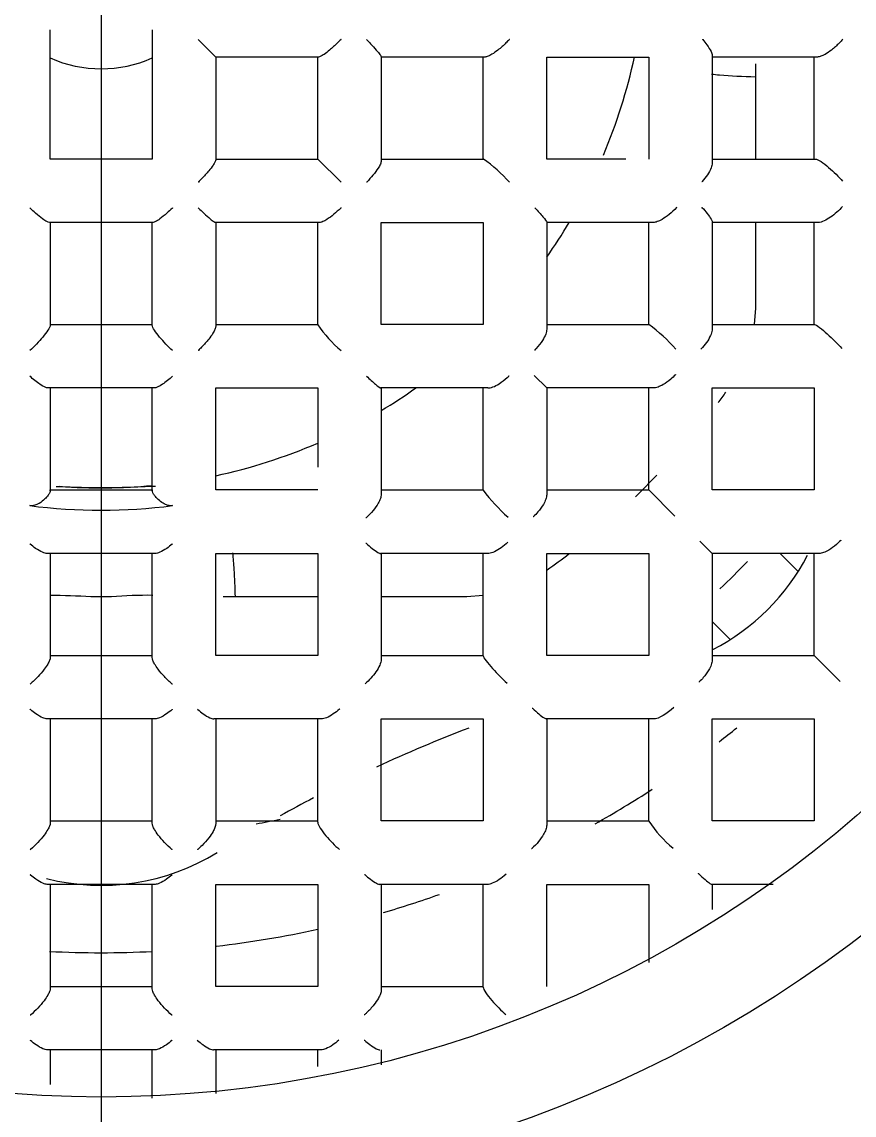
# Model space of a CAD drawing. Header units: millimetres. Extents: x -60 to 7633, y -2614 to 2146.
# Drawn here: x 3554.36 to 3558.68, y -2352.56 to -2346.88 of the extents above; entities that cross this region are included whole.
import ezdxf
from ezdxf.lldxf.tags import DXFTag

# ---------------------------------------------------------------- set-up
doc = ezdxf.new("R2010")
doc.units = ezdxf.units.MM
doc.layers.get('0').update_dxf_attribs({"color": 250})
tags = doc.linetypes.add('CENTER2', pattern=[28.575, 19.05, -3.175, 3.175, -3.175]).pattern_tags.tags
tags[10:11] = [DXFTag(74, 4), DXFTag(75, 0), DXFTag(340, '0'), DXFTag(46, 0.0), DXFTag(50, 0.0), DXFTag(44, 0.0), DXFTag(45, 0.0)]
tags[8:9] = [DXFTag(74, 4), DXFTag(75, 0), DXFTag(340, '0'), DXFTag(46, 0.0), DXFTag(50, 0.0), DXFTag(44, 0.0), DXFTag(45, 0.0)]
tags[6:7] = [DXFTag(74, 4), DXFTag(75, 0), DXFTag(340, '0'), DXFTag(46, 0.0), DXFTag(50, 0.0), DXFTag(44, 0.0), DXFTag(45, 0.0)]
tags[4:5] = [DXFTag(74, 4), DXFTag(75, 0), DXFTag(340, '0'), DXFTag(46, 0.0), DXFTag(50, 0.0), DXFTag(44, 0.0), DXFTag(45, 0.0)]

msp = doc.modelspace()

# ---------------------------------------------------------------- linework, layer by layer
at = {"linetype": 'CENTER2'}
msp.add_line((3554.7708, -2326.4654), (3554.7708, -2366.4654), dxfattribs=at)
at = {"linetype": 'Continuous'}
for p, q in [((3554.5058, -2347.5904), (3554.5058, -2346.9186)), ((3555.0358, -2346.9186), (3555.0358, -2347.5904)), ((3555.2743, -2346.969), (3555.3658, -2347.0604)), ((3557.9458, -2347.0514), (3557.9458, -2347.6118)), ((3555.9002, -2347.0604), (3555.3658, -2347.0604)), ((3555.3658, -2347.0604), (3555.3658, -2347.5948)), ((3555.8958, -2347.5904), (3555.8958, -2347.0604)), ((3556.2258, -2347.0593), (3556.2258, -2347.6003)), ((3556.7659, -2347.0604), (3556.2258, -2347.0604)), ((3556.7558, -2347.5904), (3556.7558, -2347.0604)), ((3557.0858, -2347.5904), (3557.0858, -2347.0604)), ((3557.0858, -2347.0604), (3557.6158, -2347.0604)), ((3557.6158, -2347.0604), (3557.6158, -2347.2455)), ((3558.4926, -2347.0604), (3557.9458, -2347.0604)), ((3558.1708, -2347.0949), (3558.1708, -2347.1627)), ((3558.4758, -2347.5904), (3558.4758, -2347.0604)), ((3558.1708, -2347.1627), (3558.1708, -2347.5904)), ((3557.6158, -2347.2455), (3557.6158, -2347.5904)), ((3555.0358, -2347.5904), (3554.5058, -2347.5904)), ((3555.3658, -2347.5904), (3555.8958, -2347.5904)), ((3555.8958, -2347.5904), (3556.0169, -2347.7116)), ((3556.2258, -2347.5904), (3556.757, -2347.5904)), ((3557.4978, -2347.5904), (3557.0858, -2347.5904)), ((3557.9458, -2347.5904), (3558.4818, -2347.5904)), ((3555.0402, -2347.9204), (3554.5014, -2347.9204)), ((3554.5058, -2347.9204), (3554.5058, -2348.455)), ((3555.0358, -2348.455), (3555.0358, -2347.9204)), ((3555.9057, -2347.9204), (3555.3647, -2347.9204)), ((3555.3658, -2347.9204), (3555.3658, -2348.4605)), ((3555.8958, -2348.4516), (3555.8958, -2347.9204)), ((3556.2258, -2347.9204), (3556.7558, -2347.9204)), ((3556.2258, -2348.4504), (3556.2258, -2347.9204)), ((3556.7558, -2347.9204), (3556.7558, -2348.4504)), ((3557.0858, -2347.9192), (3557.0858, -2348.3373)), ((3557.3348, -2347.9204), (3557.0858, -2347.9204)), ((3557.6384, -2347.9204), (3557.3348, -2347.9204)), ((3557.6158, -2348.4504), (3557.6158, -2347.9204)), ((3557.9458, -2347.9169), (3557.9458, -2348.4746)), ((3558.497, -2347.9204), (3557.9458, -2347.9204)), ((3558.1708, -2347.9204), (3558.1708, -2348.3654)), ((3558.4758, -2348.4504), (3558.4758, -2347.9204)), ((3557.0858, -2348.3373), (3557.0858, -2348.4754)), ((3558.1708, -2348.3654), (3558.164, -2348.4504)), ((3554.5058, -2348.4504), (3555.0358, -2348.4504)), ((3555.3658, -2348.4504), (3555.8958, -2348.4504)), ((3556.7558, -2348.4504), (3556.2258, -2348.4504)), ((3557.0858, -2348.4504), (3557.6166, -2348.4504)), ((3557.9458, -2348.4504), (3558.4781, -2348.4504)), ((3557.0211, -2348.7158), (3557.0858, -2348.7804)), ((3555.046, -2348.7804), (3554.4956, -2348.7804)), ((3554.5058, -2348.7804), (3554.5058, -2349.3147)), ((3555.0358, -2349.3147), (3555.0358, -2348.7804)), ((3555.3658, -2348.7804), (3555.8958, -2348.7804)), ((3555.3658, -2349.3104), (3555.3658, -2348.7804)), ((3555.8958, -2348.7804), (3555.8958, -2349.1925)), ((3556.6426, -2348.7804), (3556.2246, -2348.7804)), ((3556.2258, -2348.7804), (3556.2258, -2349.0294)), ((3556.7807, -2348.7804), (3556.6426, -2348.7804)), ((3556.7558, -2349.3113), (3556.7558, -2348.7804)), ((3557.6404, -2348.7804), (3557.0858, -2348.7804)), ((3557.0858, -2348.7804), (3557.0858, -2349.3351)), ((3557.6158, -2349.3104), (3557.6158, -2348.7804)), ((3557.9458, -2349.3104), (3557.9458, -2348.7804)), ((3557.9458, -2348.7804), (3558.4758, -2348.7804)), ((3558.4758, -2348.7804), (3558.4758, -2349.3104)), ((3556.2258, -2349.0294), (3556.2258, -2349.333)), ((3554.5058, -2349.3104), (3555.0358, -2349.3104)), ((3554.5058, -2349.3147), (3554.5058, -2349.3104)), ((3555.0358, -2349.3104), (3555.0358, -2349.3147)), ((3555.5508, -2349.3104), (3555.3658, -2349.3104)), ((3555.8958, -2349.3104), (3555.5508, -2349.3104)), ((3556.2258, -2349.3104), (3556.7558, -2349.3104)), ((3557.0858, -2349.3104), (3557.6158, -2349.3104)), ((3557.6158, -2349.3104), (3557.7511, -2349.4458)), ((3558.4758, -2349.3104), (3557.9458, -2349.3104)), ((3557.8811, -2349.5758), (3557.9458, -2349.6404)), ((3555.0517, -2349.6404), (3554.4899, -2349.6404)), ((3554.5058, -2349.6404), (3554.5058, -2350.1817)), ((3555.0358, -2350.1817), (3555.0358, -2349.6404)), ((3555.3658, -2350.1704), (3555.3658, -2349.6404)), ((3555.3658, -2349.6404), (3555.8958, -2349.6404)), ((3555.8958, -2349.6404), (3555.8958, -2350.1704)), ((3556.7799, -2349.6404), (3556.2222, -2349.6404)), ((3556.2258, -2349.6404), (3556.2258, -2350.1916)), ((3556.7558, -2350.1727), (3556.7558, -2349.6404)), ((3557.0858, -2350.1704), (3557.0858, -2349.6404)), ((3557.0858, -2349.6404), (3557.6158, -2349.6404)), ((3557.6158, -2349.6404), (3557.6158, -2350.1704)), ((3558.5006, -2349.6404), (3557.9458, -2349.6404)), ((3557.9458, -2349.6404), (3557.9458, -2350.1952)), ((3558.2993, -2349.6404), (3558.3929, -2349.734)), ((3558.4758, -2350.1704), (3558.4758, -2349.6404)), ((3554.8244, -2349.8654), (3554.7171, -2349.8654)), ((3555.468, -2349.8654), (3555.4038, -2349.8654)), ((3555.8953, -2349.8654), (3555.468, -2349.8654)), ((3556.6708, -2349.8654), (3556.2254, -2349.8654)), ((3556.7558, -2349.8587), (3556.6708, -2349.8654)), ((3558.0394, -2350.0876), (3557.9458, -2349.994)), ((3554.5058, -2350.1704), (3555.0358, -2350.1704)), ((3555.8958, -2350.1704), (3555.3658, -2350.1704)), ((3556.2258, -2350.1704), (3556.7558, -2350.1704)), ((3557.6158, -2350.1704), (3557.0858, -2350.1704)), ((3557.9458, -2350.1704), (3558.4758, -2350.1704)), ((3558.4758, -2350.1704), (3558.6111, -2350.3058)), ((3555.0512, -2350.5004), (3554.4904, -2350.5004)), ((3554.5058, -2350.5004), (3554.5058, -2351.0421)), ((3555.0358, -2351.0421), (3555.0358, -2350.5004)), ((3555.9158, -2350.5004), (3555.3558, -2350.5004)), ((3555.3658, -2350.5004), (3555.3658, -2351.0467)), ((3555.8958, -2351.0377), (3555.8958, -2350.5004)), ((3556.2258, -2351.0304), (3556.2258, -2350.5004)), ((3556.2258, -2350.5004), (3556.7558, -2350.5004)), ((3556.7558, -2350.5004), (3556.7558, -2351.0304)), ((3557.6403, -2350.5004), (3557.0838, -2350.5004)), ((3557.0858, -2350.5004), (3557.0858, -2351.0531)), ((3557.6158, -2351.0319), (3557.6158, -2350.5004)), ((3557.9458, -2351.0304), (3557.9458, -2350.5004)), ((3557.9458, -2350.5004), (3558.4758, -2350.5004)), ((3558.4758, -2350.5004), (3558.4758, -2351.0304)), ((3554.5058, -2351.0304), (3555.0358, -2351.0304)), ((3555.3658, -2351.0304), (3555.8958, -2351.0304)), ((3556.7558, -2351.0304), (3556.2258, -2351.0304)), ((3557.0858, -2351.0304), (3557.6158, -2351.0304)), ((3558.4758, -2351.0304), (3557.9458, -2351.0304)), ((3555.0508, -2351.3604), (3554.4907, -2351.3604)), ((3554.5058, -2351.3604), (3554.5058, -2351.9024)), ((3555.0358, -2351.9024), (3555.0358, -2351.3604)), ((3555.3658, -2351.8904), (3555.3658, -2351.3604)), ((3555.3658, -2351.3604), (3555.8958, -2351.3604)), ((3555.8958, -2351.3604), (3555.8958, -2351.8904)), ((3556.7777, -2351.3604), (3556.2193, -2351.3604)), ((3556.2258, -2351.3604), (3556.2258, -2351.9096)), ((3556.7558, -2351.8953), (3556.7558, -2351.3604)), ((3557.0858, -2351.8904), (3557.0858, -2351.3604)), ((3557.0858, -2351.3604), (3557.6158, -2351.3604)), ((3557.6158, -2351.3604), (3557.6158, -2351.7655)), ((3558.263, -2351.3604), (3557.9445, -2351.3604)), ((3557.9458, -2351.3604), (3557.9458, -2351.491)), ((3554.5058, -2351.8904), (3555.0358, -2351.8904)), ((3555.8958, -2351.8904), (3555.3658, -2351.8904)), ((3556.2258, -2351.8904), (3556.7558, -2351.8904)), ((3555.0506, -2352.2204), (3554.491, -2352.2204)), ((3554.5058, -2352.2204), (3554.5058, -2352.3995)), ((3555.0358, -2352.4709), (3555.0358, -2352.2204)), ((3555.914, -2352.2204), (3555.3548, -2352.2204)), ((3555.3658, -2352.2204), (3555.3658, -2352.4475)), ((3555.8958, -2352.3059), (3555.8958, -2352.2204)), ((3556.2258, -2352.2204), (3556.2258, -2352.2986))]:
    msp.add_line(p, q, dxfattribs=at)
for radius in [32.5, 31.9997, 10.48, 9.28, 6.5, 6]:
    msp.add_circle((3554.7708, -2346.4654), radius, dxfattribs=at)
for centre, radius, start, end in [((3554.7708, -2346.4654), 9.315, 255, 195), ((3554.7708, -2346.4654), 0.6559, 246.1714, 293.8286), ((3554.7708, -2346.4654), 2.8341, 337.0433, 347.8811), ((3556.3035, -2348.2304), 0.7844, 41.4168, 54.6817), ((3554.7708, -2346.4654), 2.8341, 324.7689, 329.1103), ((3556.5358, -2347.9982), 0.7844, 215.3183, 228.5832), ((3557.109, -2349.1421), 0.8579, 40.9912, 53.7249), ((3554.7708, -2346.4654), 2.8341, 300.8897, 305.2311), ((3554.7708, -2346.4654), 4, 323.2874, 324.2468), ((3554.7708, -2346.4654), 2.8341, 282.1189, 293.3876), ((3554.7708, -2346.4654), 4, 313.9416, 316.2197), ((3554.7708, -2346.4654), 2.8341, 265.6554, 275.3652), ((3557.4474, -2348.8037), 0.8579, 216.2751, 229.0088), ((3554.7708, -2346.4654), 2.95, 262.7695, 277.2305), ((3554.7708, -2346.4654), 4, 305.4091, 307.4394), ((3557.4224, -2349.1171), 1.15, 297.2599, 332.4009), ((3554.7708, -2346.4654), 4.65, 313.7393, 316.2323), ((3554.5226, -2353.0859), 3.2264, 86.5428, 90.3071), ((3555.019, -2352.3966), 2.5386, 89.5637, 94.3954), ((3559.5147, -2357.9183), 7.8965, 111.027, 114.81373), ((3554.7708, -2346.4654), 5.25, 307.7125, 308.9739), ((3559.5147, -2357.9183), 7.8965, 117.45302, 118.87958), ((3554.7708, -2346.4654), 5.25, 299.2732, 303.0481), ((3554.7708, -2346.4654), 4.65, 279.9697, 281.5388), ((3558.1837, -2350.6485), 0.6851, 214.0218, 229.9157), ((3554.7708, -2350.2154), 1.15, 255.7141, 301.6275), ((3554.7708, -2346.4654), 5.25, 286.2247, 289.5584), ((3554.7708, -2346.4654), 5.25, 276.5511, 282.3866), ((3554.7708, -2346.4654), 5.25, 267.0633, 272.9177)]:
    msp.add_arc(centre, radius, start, end, dxfattribs=at)
for points, knots in [([(3556.0169, -2346.969), (3556.0164, -2346.9694), (3556.016, -2346.9699), (3556.0155, -2346.9704), (3556.01, -2346.976), (3556.0043, -2346.9816), (3555.9987, -2346.9871), (3555.9851, -2347.0001), (3555.9711, -2347.0129), (3555.9576, -2347.0241), (3555.9475, -2347.0325), (3555.9375, -2347.0403), (3555.9286, -2347.0464), (3555.9225, -2347.0506), (3555.9168, -2347.0541), (3555.912, -2347.0566), (3555.9071, -2347.059), (3555.903, -2347.0604), (3555.9002, -2347.0604)], [0, 0, 0, 0, 0.011148, 0.011148, 0.011148, 0.141137, 0.141137, 0.141137, 0.453835, 0.453835, 0.453835, 0.686417, 0.686417, 0.686417, 0.84237, 0.84237, 0.84237, 1, 1, 1, 1]), ([(3556.1491, -2346.969), (3556.1496, -2346.9694), (3556.1501, -2346.9699), (3556.1505, -2346.9704), (3556.1598, -2346.9799), (3556.1687, -2346.9893), (3556.1771, -2346.9983), (3556.1882, -2347.0102), (3556.1984, -2347.0218), (3556.2068, -2347.0317), (3556.2128, -2347.039), (3556.218, -2347.0455), (3556.2214, -2347.0505), (3556.2241, -2347.0546), (3556.2258, -2347.0578), (3556.2258, -2347.0593)], [0, 0, 0, 0, 0.011984, 0.011984, 0.011984, 0.253742, 0.253742, 0.253742, 0.576155, 0.576155, 0.576155, 0.809668, 0.809668, 0.809668, 1, 1, 1, 1]), ([(3556.8917, -2346.969), (3556.8913, -2346.9694), (3556.8908, -2346.9699), (3556.8904, -2346.9704), (3556.8851, -2346.976), (3556.8797, -2346.9816), (3556.8741, -2346.987), (3556.8609, -2347), (3556.8467, -2347.0127), (3556.8325, -2347.0239), (3556.8219, -2347.0323), (3556.8111, -2347.0401), (3556.801, -2347.0463), (3556.7941, -2347.0505), (3556.7874, -2347.0541), (3556.7815, -2347.0565), (3556.7755, -2347.059), (3556.77, -2347.0604), (3556.7659, -2347.0604)], [0, 0, 0, 0, 0.011206, 0.011206, 0.011206, 0.140384, 0.140384, 0.140384, 0.451114, 0.451114, 0.451114, 0.683805, 0.683805, 0.683805, 0.841079, 0.841079, 0.841079, 1, 1, 1, 1]), ([(3557.8951, -2346.9684), (3557.8956, -2346.9688), (3557.896, -2346.9693), (3557.8964, -2346.9698), (3557.9044, -2346.9792), (3557.9119, -2346.9885), (3557.9185, -2346.9975), (3557.9274, -2347.0096), (3557.9349, -2347.0214), (3557.9398, -2347.0316), (3557.9435, -2347.0392), (3557.9458, -2347.0462), (3557.9458, -2347.0514)], [0, 0, 0, 0, 0.014404, 0.014404, 0.014404, 0.30435, 0.30435, 0.30435, 0.701174, 0.701174, 0.701174, 1, 1, 1, 1]), ([(3558.6254, -2346.9669), (3558.6249, -2346.9674), (3558.6245, -2346.9679), (3558.6241, -2346.9683), (3558.6183, -2346.975), (3558.6121, -2346.9817), (3558.6056, -2346.9882), (3558.593, -2347.001), (3558.579, -2347.0136), (3558.5648, -2347.0246), (3558.5542, -2347.0329), (3558.5431, -2347.0405), (3558.5324, -2347.0465), (3558.525, -2347.0507), (3558.5177, -2347.0542), (3558.511, -2347.0566), (3558.5042, -2347.0591), (3558.4978, -2347.0604), (3558.4926, -2347.0604)], [0, 0, 0, 0, 0.011105, 0.011105, 0.011105, 0.164105, 0.164105, 0.164105, 0.466826, 0.466826, 0.466826, 0.691096, 0.691096, 0.691096, 0.844795, 0.844795, 0.844795, 1, 1, 1, 1]), ([(3557.9425, -2347.1492), (3557.9559, -2347.1507), (3557.9695, -2347.152), (3557.9834, -2347.1533), (3558.042, -2347.1584), (3558.1052, -2347.1611), (3558.1708, -2347.1627)], [0.91265948, 0.91265948, 0.91265948, 0.91265948, 0.92934765, 0.92934765, 0.92934765, 1, 1, 1, 1]), ([(3555.3658, -2347.5948), (3555.3658, -2347.5976), (3555.3644, -2347.6017), (3555.3619, -2347.6066), (3555.3595, -2347.6115), (3555.356, -2347.6172), (3555.3518, -2347.6232), (3555.3456, -2347.6322), (3555.3379, -2347.6422), (3555.3295, -2347.6522), (3555.3182, -2347.6657), (3555.3055, -2347.6798), (3555.2924, -2347.6933), (3555.2869, -2347.699), (3555.2814, -2347.7046), (3555.2758, -2347.7101), (3555.2753, -2347.7106), (3555.2748, -2347.7111), (3555.2743, -2347.7116)], [0, 0, 0, 0, 0.15763, 0.15763, 0.15763, 0.313583, 0.313583, 0.313583, 0.546165, 0.546165, 0.546165, 0.858863, 0.858863, 0.858863, 0.988852, 0.988852, 0.988852, 1, 1, 1, 1]), ([(3556.2258, -2347.6003), (3556.2258, -2347.6048), (3556.2241, -2347.6108), (3556.2213, -2347.6173), (3556.2185, -2347.6237), (3556.2144, -2347.631), (3556.2097, -2347.6384), (3556.2024, -2347.6499), (3556.1931, -2347.6623), (3556.183, -2347.6744), (3556.173, -2347.6864), (3556.162, -2347.6986), (3556.1506, -2347.7101), (3556.1501, -2347.7106), (3556.1496, -2347.7111), (3556.1491, -2347.7116)], [0, 0, 0, 0, 0.195651, 0.195651, 0.195651, 0.388877, 0.388877, 0.388877, 0.690269, 0.690269, 0.690269, 0.987679, 0.987679, 0.987679, 1, 1, 1, 1]), ([(3557.9458, -2347.6118), (3557.9458, -2347.6191), (3557.9436, -2347.6278), (3557.9401, -2347.6369), (3557.9356, -2347.6483), (3557.9287, -2347.6606), (3557.9206, -2347.6728), (3557.9128, -2347.6844), (3557.9036, -2347.6962), (3557.8936, -2347.7075), (3557.8931, -2347.708), (3557.8927, -2347.7084), (3557.8922, -2347.7089)], [0, 0, 0, 0, 0.286143, 0.286143, 0.286143, 0.644278, 0.644278, 0.644278, 0.985121, 0.985121, 0.985121, 1, 1, 1, 1]), ([(3558.4818, -2347.5904), (3558.4878, -2347.5904), (3558.4986, -2347.5955), (3558.5237, -2347.6119), (3558.5375, -2347.6227), (3558.5774, -2347.6568), (3558.6025, -2347.6822), (3558.6234, -2347.7058)], [0, 0, 0, 0, 0.25, 0.25, 0.5, 0.5, 1, 1, 1, 1]), ([(3554.5014, -2347.9204), (3554.4983, -2347.9204), (3554.4937, -2347.9188), (3554.4884, -2347.916), (3554.4819, -2347.9126), (3554.4741, -2347.9074), (3554.4658, -2347.9013), (3554.4546, -2347.8931), (3554.4422, -2347.8829), (3554.4298, -2347.8719), (3554.4203, -2347.8635), (3554.4105, -2347.8545), (3554.4009, -2347.8452), (3554.4004, -2347.8447), (3554.4, -2347.8443), (3554.3995, -2347.8438)], [0, 0, 0, 0, 0.192911, 0.192911, 0.192911, 0.427117, 0.427117, 0.427117, 0.745273, 0.745273, 0.745273, 0.987855, 0.987855, 0.987855, 1, 1, 1, 1]), ([(3555.1421, -2347.8438), (3555.1416, -2347.8443), (3555.1411, -2347.8447), (3555.1406, -2347.8452), (3555.131, -2347.8545), (3555.1213, -2347.8635), (3555.1118, -2347.8719), (3555.0994, -2347.8829), (3555.087, -2347.8931), (3555.0758, -2347.9013), (3555.0675, -2347.9074), (3555.0597, -2347.9126), (3555.0532, -2347.916), (3555.0478, -2347.9188), (3555.0433, -2347.9204), (3555.0402, -2347.9204)], [0, 0, 0, 0, 0.012145, 0.012145, 0.012145, 0.254727, 0.254727, 0.254727, 0.572883, 0.572883, 0.572883, 0.807089, 0.807089, 0.807089, 1, 1, 1, 1]), ([(3555.2743, -2347.8438), (3555.2748, -2347.8443), (3555.2753, -2347.8447), (3555.2757, -2347.8452), (3555.2852, -2347.8544), (3555.2946, -2347.8634), (3555.3036, -2347.8717), (3555.3156, -2347.8828), (3555.3271, -2347.8931), (3555.3371, -2347.9014), (3555.3443, -2347.9075), (3555.3509, -2347.9126), (3555.3559, -2347.916), (3555.36, -2347.9188), (3555.3631, -2347.9204), (3555.3647, -2347.9204)], [0, 0, 0, 0, 0.011984, 0.011984, 0.011984, 0.253742, 0.253742, 0.253742, 0.576155, 0.576155, 0.576155, 0.809668, 0.809668, 0.809668, 1, 1, 1, 1]), ([(3556.0169, -2347.8438), (3556.0164, -2347.8443), (3556.016, -2347.8447), (3556.0155, -2347.8452), (3556.0039, -2347.8566), (3555.9918, -2347.8677), (3555.9798, -2347.8777), (3555.9676, -2347.8878), (3555.9553, -2347.897), (3555.9437, -2347.9044), (3555.9363, -2347.9091), (3555.9291, -2347.9131), (3555.9226, -2347.9159), (3555.9161, -2347.9188), (3555.9102, -2347.9204), (3555.9057, -2347.9204)], [0, 0, 0, 0, 0.012321, 0.012321, 0.012321, 0.309731, 0.309731, 0.309731, 0.611123, 0.611123, 0.611123, 0.804349, 0.804349, 0.804349, 1, 1, 1, 1]), ([(3557.024, -2347.8438), (3557.0403, -2347.8609), (3557.0549, -2347.8771), (3557.0775, -2347.9042), (3557.0858, -2347.9154), (3557.0858, -2347.9192)], [0, 0, 0, 0, 0.5, 0.5, 1, 1, 1, 1]), ([(3557.7612, -2347.8413), (3557.7608, -2347.8418), (3557.7603, -2347.8423), (3557.7599, -2347.8428), (3557.7483, -2347.8554), (3557.7356, -2347.8675), (3557.7223, -2347.8784), (3557.7103, -2347.8882), (3557.6976, -2347.8972), (3557.6852, -2347.9044), (3557.6768, -2347.9091), (3557.6684, -2347.9132), (3557.6605, -2347.916), (3557.6526, -2347.9188), (3557.6449, -2347.9204), (3557.6384, -2347.9204)], [0, 0, 0, 0, 0.012387, 0.012387, 0.012387, 0.330666, 0.330666, 0.330666, 0.616999, 0.616999, 0.616999, 0.807425, 0.807425, 0.807425, 1, 1, 1, 1]), ([(3557.8915, -2347.8406), (3557.8919, -2347.841), (3557.8923, -2347.8415), (3557.8927, -2347.8419), (3557.9025, -2347.8528), (3557.9115, -2347.8634), (3557.9193, -2347.8732), (3557.9279, -2347.8841), (3557.9353, -2347.8942), (3557.94, -2347.9025), (3557.9436, -2347.9085), (3557.9458, -2347.9137), (3557.9458, -2347.9169)], [0, 0, 0, 0, 0.013599, 0.013599, 0.013599, 0.348461, 0.348461, 0.348461, 0.723844, 0.723844, 0.723844, 1, 1, 1, 1]), ([(3558.6229, -2347.8372), (3558.6047, -2347.8577), (3558.5832, -2347.8773), (3558.5386, -2347.9085), (3558.5143, -2347.9204), (3558.497, -2347.9204)], [0, 0, 0, 0, 0.5, 0.5, 1, 1, 1, 1]), ([(3554.5058, -2348.455), (3554.5058, -2348.4651), (3554.4878, -2348.4911), (3554.4464, -2348.5402), (3554.4226, -2348.5648), (3554.3995, -2348.5864)], [0, 0, 0, 0, 0.5, 0.5, 1, 1, 1, 1]), ([(3555.1421, -2348.5864), (3555.119, -2348.5648), (3555.0951, -2348.5402), (3555.0538, -2348.4911), (3555.0358, -2348.4651), (3555.0358, -2348.455)], [0, 0, 0, 0, 0.5, 0.5, 1, 1, 1, 1]), ([(3555.3658, -2348.4605), (3555.3658, -2348.4647), (3555.3644, -2348.4701), (3555.3619, -2348.4761), (3555.3594, -2348.4821), (3555.3559, -2348.4888), (3555.3517, -2348.4956), (3555.3455, -2348.5058), (3555.3377, -2348.5166), (3555.3293, -2348.5272), (3555.318, -2348.5413), (3555.3053, -2348.5555), (3555.2924, -2348.5687), (3555.2869, -2348.5743), (3555.2813, -2348.5798), (3555.2758, -2348.585), (3555.2753, -2348.5855), (3555.2748, -2348.5859), (3555.2743, -2348.5864)], [0, 0, 0, 0, 0.158921, 0.158921, 0.158921, 0.316195, 0.316195, 0.316195, 0.548886, 0.548886, 0.548886, 0.859616, 0.859616, 0.859616, 0.988794, 0.988794, 0.988794, 1, 1, 1, 1]), ([(3557.0858, -2348.4754), (3557.0858, -2348.4828), (3557.0839, -2348.4914), (3557.0806, -2348.5003), (3557.0766, -2348.5111), (3557.0706, -2348.5226), (3557.0634, -2348.5338), (3557.0544, -2348.548), (3557.0432, -2348.5622), (3557.0311, -2348.5754), (3557.0286, -2348.5781), (3557.0261, -2348.5807), (3557.0236, -2348.5833), (3557.0231, -2348.5837), (3557.0227, -2348.5842), (3557.0222, -2348.5847)], [0, 0, 0, 0, 0.243331, 0.243331, 0.243331, 0.538773, 0.538773, 0.538773, 0.911896, 0.911896, 0.911896, 0.986084, 0.986084, 0.986084, 1, 1, 1, 1]), ([(3557.9458, -2348.4746), (3557.9458, -2348.4821), (3557.9438, -2348.4908), (3557.9403, -2348.4999), (3557.9361, -2348.511), (3557.9298, -2348.523), (3557.9222, -2348.5346), (3557.9144, -2348.5465), (3557.9052, -2348.5585), (3557.8951, -2348.5698), (3557.893, -2348.5722), (3557.8908, -2348.5746), (3557.8885, -2348.577), (3557.8881, -2348.5775), (3557.8876, -2348.578), (3557.8872, -2348.5785)], [0, 0, 0, 0, 0.263382, 0.263382, 0.263382, 0.587136, 0.587136, 0.587136, 0.915858, 0.915858, 0.915858, 0.985561, 0.985561, 0.985561, 1, 1, 1, 1]), ([(3558.4781, -2348.4504), (3558.482, -2348.4504), (3558.4916, -2348.456), (3558.516, -2348.4745), (3558.5302, -2348.4867), (3558.5714, -2348.5242), (3558.5975, -2348.5505), (3558.6196, -2348.5745)], [0, 0, 0, 0, 0.25, 0.25, 0.5, 0.5, 1, 1, 1, 1]), ([(3554.4956, -2348.7804), (3554.4852, -2348.7804), (3554.4694, -2348.7725), (3554.4354, -2348.7499), (3554.4173, -2348.7351), (3554.3995, -2348.7186)], [0, 0, 0, 0, 0.5, 0.5, 1, 1, 1, 1]), ([(3555.1421, -2348.7186), (3555.1243, -2348.7351), (3555.1061, -2348.7499), (3555.0722, -2348.7725), (3555.0563, -2348.7804), (3555.046, -2348.7804)], [0, 0, 0, 0, 0.5, 0.5, 1, 1, 1, 1]), ([(3556.1491, -2348.7186), (3556.1663, -2348.7349), (3556.1824, -2348.7495), (3556.2095, -2348.7722), (3556.2208, -2348.7804), (3556.2246, -2348.7804)], [0, 0, 0, 0, 0.5, 0.5, 1, 1, 1, 1]), ([(3556.7807, -2348.7804), (3556.7881, -2348.7804), (3556.7968, -2348.7785), (3556.8057, -2348.7752), (3556.8164, -2348.7713), (3556.8279, -2348.7653), (3556.8392, -2348.7581), (3556.8533, -2348.749), (3556.8676, -2348.7379), (3556.8807, -2348.7257), (3556.8834, -2348.7233), (3556.886, -2348.7208), (3556.8886, -2348.7183), (3556.8891, -2348.7178), (3556.8896, -2348.7173), (3556.8901, -2348.7168)], [0, 0, 0, 0, 0.243331, 0.243331, 0.243331, 0.538773, 0.538773, 0.538773, 0.911896, 0.911896, 0.911896, 0.986084, 0.986084, 0.986084, 1, 1, 1, 1]), ([(3557.7557, -2348.7105), (3557.7553, -2348.711), (3557.7548, -2348.7115), (3557.7543, -2348.7119), (3557.7466, -2348.7199), (3557.7385, -2348.7275), (3557.7301, -2348.7347), (3557.7175, -2348.7454), (3557.704, -2348.7552), (3557.6907, -2348.763), (3557.6819, -2348.7681), (3557.6729, -2348.7725), (3557.6644, -2348.7755), (3557.6559, -2348.7786), (3557.6476, -2348.7804), (3557.6404, -2348.7804)], [0, 0, 0, 0, 0.013285, 0.013285, 0.013285, 0.230888, 0.230888, 0.230888, 0.560466, 0.560466, 0.560466, 0.778962, 0.778962, 0.778962, 1, 1, 1, 1]), ([(3554.5058, -2349.3147), (3554.5058, -2349.3168), (3554.505, -2349.3197), (3554.5034, -2349.3232), (3554.5016, -2349.3272), (3554.4986, -2349.3322), (3554.4948, -2349.3374), (3554.4902, -2349.3437), (3554.4842, -2349.3507), (3554.4774, -2349.3573), (3554.469, -2349.3655), (3554.4592, -2349.3736), (3554.4483, -2349.3801), (3554.4411, -2349.3843), (3554.4333, -2349.388), (3554.4251, -2349.3901), (3554.4169, -2349.3924), (3554.408, -2349.3931), (3554.3995, -2349.392)], [0, 0, 0, 0, 0.128708, 0.128708, 0.128708, 0.280875, 0.280875, 0.280875, 0.466677, 0.466677, 0.466677, 0.695794, 0.695794, 0.695794, 0.846753, 0.846753, 0.846753, 1, 1, 1, 1]), ([(3555.0523, -2349.2918), (3555.006, -2349.2932), (3554.9556, -2349.2957), (3554.9033, -2349.2975), (3554.8727, -2349.2986), (3554.8411, -2349.2994), (3554.8095, -2349.2997), (3554.7826, -2349.3), (3554.7555, -2349.3), (3554.7287, -2349.2997), (3554.6745, -2349.299), (3554.6205, -2349.2969), (3554.5705, -2349.2949), (3554.559, -2349.2944), (3554.5476, -2349.2939), (3554.5364, -2349.2935)], [0.4013062, 0.4013062, 0.4013062, 0.4013062, 0.4558305, 0.4558305, 0.4558305, 0.4873599, 0.4873599, 0.4873599, 0.5140505, 0.5140505, 0.5140505, 0.5684895, 0.5684895, 0.5684895, 0.58104, 0.58104, 0.58104, 0.58104]), ([(3555.1421, -2349.392), (3555.1339, -2349.393), (3555.1254, -2349.3924), (3555.1174, -2349.3904), (3555.1087, -2349.3882), (3555.1004, -2349.3844), (3555.0928, -2349.3798), (3555.0835, -2349.3742), (3555.0749, -2349.3674), (3555.0674, -2349.3604), (3555.06, -2349.3536), (3555.0535, -2349.3463), (3555.0484, -2349.3396), (3555.0444, -2349.3343), (3555.0411, -2349.3293), (3555.039, -2349.325), (3555.0369, -2349.3207), (3555.0358, -2349.3172), (3555.0358, -2349.3147)], [0, 0, 0, 0, 0.147103, 0.147103, 0.147103, 0.307081, 0.307081, 0.307081, 0.503929, 0.503929, 0.503929, 0.697645, 0.697645, 0.697645, 0.848494, 0.848494, 0.848494, 1, 1, 1, 1]), ([(3556.2258, -2349.333), (3556.2258, -2349.3395), (3556.2241, -2349.3472), (3556.2213, -2349.3552), (3556.2185, -2349.3631), (3556.2145, -2349.3715), (3556.2097, -2349.3798), (3556.2026, -2349.3923), (3556.1936, -2349.405), (3556.1838, -2349.4169), (3556.1729, -2349.4302), (3556.1607, -2349.443), (3556.1482, -2349.4545), (3556.1477, -2349.455), (3556.1472, -2349.4554), (3556.1467, -2349.4559)], [0, 0, 0, 0, 0.192575, 0.192575, 0.192575, 0.383001, 0.383001, 0.383001, 0.669334, 0.669334, 0.669334, 0.987613, 0.987613, 0.987613, 1, 1, 1, 1]), ([(3557.0858, -2349.3351), (3557.0858, -2349.3422), (3557.084, -2349.3505), (3557.0809, -2349.3591), (3557.0778, -2349.3676), (3557.0735, -2349.3765), (3557.0683, -2349.3854), (3557.0605, -2349.3987), (3557.0507, -2349.4121), (3557.04, -2349.4247), (3557.0329, -2349.4331), (3557.0252, -2349.4413), (3557.0173, -2349.449), (3557.0168, -2349.4495), (3557.0163, -2349.4499), (3557.0158, -2349.4504)], [0, 0, 0, 0, 0.221038, 0.221038, 0.221038, 0.439534, 0.439534, 0.439534, 0.769112, 0.769112, 0.769112, 0.986715, 0.986715, 0.986715, 1, 1, 1, 1]), ([(3554.4899, -2349.6404), (3554.4832, -2349.6404), (3554.475, -2349.6382), (3554.4663, -2349.6345), (3554.4551, -2349.6297), (3554.4427, -2349.6224), (3554.4302, -2349.6138), (3554.4207, -2349.6071), (3554.411, -2349.5996), (3554.4013, -2349.5913), (3554.4009, -2349.5909), (3554.4004, -2349.5905), (3554.3999, -2349.5901)], [0, 0, 0, 0, 0.3022, 0.3022, 0.3022, 0.690651, 0.690651, 0.690651, 0.985072, 0.985072, 0.985072, 1, 1, 1, 1]), ([(3555.1417, -2349.5901), (3555.1412, -2349.5905), (3555.1407, -2349.5909), (3555.1402, -2349.5913), (3555.1306, -2349.5996), (3555.1209, -2349.6071), (3555.1114, -2349.6138), (3555.0989, -2349.6224), (3555.0865, -2349.6297), (3555.0753, -2349.6345), (3555.0666, -2349.6382), (3555.0583, -2349.6404), (3555.0517, -2349.6404)], [0, 0, 0, 0, 0.014928, 0.014928, 0.014928, 0.309349, 0.309349, 0.309349, 0.6978, 0.6978, 0.6978, 1, 1, 1, 1]), ([(3556.1459, -2349.5862), (3556.1464, -2349.5866), (3556.1468, -2349.587), (3556.1473, -2349.5874), (3556.1582, -2349.5972), (3556.1687, -2349.6062), (3556.1785, -2349.6139), (3556.1894, -2349.6226), (3556.1996, -2349.6299), (3556.2078, -2349.6347), (3556.2139, -2349.6382), (3556.219, -2349.6404), (3556.2222, -2349.6404)], [0, 0, 0, 0, 0.013599, 0.013599, 0.013599, 0.348461, 0.348461, 0.348461, 0.723844, 0.723844, 0.723844, 1, 1, 1, 1]), ([(3556.8838, -2349.5818), (3556.8834, -2349.5823), (3556.8829, -2349.5827), (3556.8824, -2349.5832), (3556.88, -2349.5854), (3556.8776, -2349.5876), (3556.8752, -2349.5898), (3556.8638, -2349.5998), (3556.8519, -2349.609), (3556.84, -2349.6168), (3556.8283, -2349.6244), (3556.8164, -2349.6308), (3556.8053, -2349.635), (3556.7962, -2349.6384), (3556.7874, -2349.6404), (3556.7799, -2349.6404)], [0, 0, 0, 0, 0.014439, 0.014439, 0.014439, 0.084142, 0.084142, 0.084142, 0.412864, 0.412864, 0.412864, 0.736618, 0.736618, 0.736618, 1, 1, 1, 1]), ([(3558.6147, -2349.5719), (3558.6142, -2349.5723), (3558.6137, -2349.5728), (3558.6133, -2349.5733), (3558.6062, -2349.5806), (3558.5987, -2349.5876), (3558.591, -2349.5941), (3558.5783, -2349.605), (3558.5647, -2349.6149), (3558.5513, -2349.6228), (3558.5424, -2349.628), (3558.5333, -2349.6324), (3558.5248, -2349.6355), (3558.5161, -2349.6386), (3558.5078, -2349.6404), (3558.5006, -2349.6404)], [0, 0, 0, 0, 0.013413, 0.013413, 0.013413, 0.214983, 0.214983, 0.214983, 0.551519, 0.551519, 0.551519, 0.774457, 0.774457, 0.774457, 1, 1, 1, 1]), ([(3555.468, -2349.8654), (3555.4669, -2349.8165), (3555.465, -2349.7689), (3555.4621, -2349.7236), (3555.4602, -2349.6942), (3555.4577, -2349.6655), (3555.4546, -2349.638)], [0, 0, 0, 0, 0.0528072, 0.0528072, 0.0528072, 0.08721395, 0.08721395, 0.08721395, 0.08721395]), ([(3554.5058, -2350.1817), (3554.5058, -2350.1857), (3554.5046, -2350.1908), (3554.5025, -2350.1965), (3554.5003, -2350.2021), (3554.4971, -2350.2085), (3554.4934, -2350.215), (3554.4882, -2350.2239), (3554.4817, -2350.2334), (3554.4747, -2350.2426), (3554.4649, -2350.2555), (3554.4539, -2350.2683), (3554.4427, -2350.2802), (3554.4296, -2350.2942), (3554.4159, -2350.3073), (3554.4024, -2350.319), (3554.4019, -2350.3194), (3554.4015, -2350.3198), (3554.401, -2350.3202)], [0, 0, 0, 0, 0.131818, 0.131818, 0.131818, 0.262703, 0.262703, 0.262703, 0.443147, 0.443147, 0.443147, 0.695531, 0.695531, 0.695531, 0.989756, 0.989756, 0.989756, 1, 1, 1, 1]), ([(3555.1406, -2350.3202), (3555.1401, -2350.3198), (3555.1396, -2350.3194), (3555.1392, -2350.319), (3555.1257, -2350.3073), (3555.112, -2350.2942), (3555.0989, -2350.2802), (3555.0877, -2350.2683), (3555.0766, -2350.2555), (3555.0669, -2350.2426), (3555.0599, -2350.2334), (3555.0534, -2350.2239), (3555.0482, -2350.215), (3555.0444, -2350.2085), (3555.0413, -2350.2021), (3555.0391, -2350.1965), (3555.037, -2350.1908), (3555.0358, -2350.1857), (3555.0358, -2350.1817)], [0, 0, 0, 0, 0.010244, 0.010244, 0.010244, 0.304469, 0.304469, 0.304469, 0.556853, 0.556853, 0.556853, 0.737297, 0.737297, 0.737297, 0.868182, 0.868182, 0.868182, 1, 1, 1, 1]), ([(3556.7558, -2350.1727), (3556.7558, -2350.1766), (3556.7614, -2350.1862), (3556.7799, -2350.2106), (3556.792, -2350.2248), (3556.8295, -2350.2661), (3556.8558, -2350.2922), (3556.8798, -2350.3143)], [0, 0, 0, 0, 0.25, 0.25, 0.5, 0.5, 1, 1, 1, 1]), ([(3556.2258, -2350.1916), (3556.2258, -2350.209), (3556.2139, -2350.2332), (3556.1827, -2350.2779), (3556.163, -2350.2993), (3556.1426, -2350.3175)], [0, 0, 0, 0, 0.5, 0.5, 1, 1, 1, 1]), ([(3557.9458, -2350.1952), (3557.9458, -2350.2024), (3557.944, -2350.2108), (3557.9408, -2350.2194), (3557.9377, -2350.228), (3557.9333, -2350.237), (3557.9281, -2350.2459), (3557.9202, -2350.2593), (3557.9103, -2350.2729), (3557.8995, -2350.2856), (3557.8929, -2350.2933), (3557.8859, -2350.3008), (3557.8787, -2350.3079), (3557.8782, -2350.3084), (3557.8777, -2350.3089), (3557.8772, -2350.3093)], [0, 0, 0, 0, 0.225543, 0.225543, 0.225543, 0.448481, 0.448481, 0.448481, 0.785017, 0.785017, 0.785017, 0.986587, 0.986587, 0.986587, 1, 1, 1, 1]), ([(3554.4904, -2350.5004), (3554.4839, -2350.5004), (3554.4757, -2350.4982), (3554.4671, -2350.4944), (3554.4559, -2350.4897), (3554.4435, -2350.4824), (3554.431, -2350.4736), (3554.4217, -2350.4671), (3554.4121, -2350.4596), (3554.4026, -2350.4515), (3554.4021, -2350.451), (3554.4016, -2350.4506), (3554.4012, -2350.4502)], [0, 0, 0, 0, 0.302955, 0.302955, 0.302955, 0.693721, 0.693721, 0.693721, 0.985107, 0.985107, 0.985107, 1, 1, 1, 1]), ([(3555.1404, -2350.4502), (3555.1399, -2350.4506), (3555.1394, -2350.451), (3555.139, -2350.4515), (3555.1295, -2350.4596), (3555.1199, -2350.4671), (3555.1105, -2350.4736), (3555.098, -2350.4824), (3555.0857, -2350.4897), (3555.0745, -2350.4944), (3555.0659, -2350.4982), (3555.0577, -2350.5004), (3555.0512, -2350.5004)], [0, 0, 0, 0, 0.014893, 0.014893, 0.014893, 0.306279, 0.306279, 0.306279, 0.697045, 0.697045, 0.697045, 1, 1, 1, 1]), ([(3555.272, -2350.45), (3555.2725, -2350.4504), (3555.273, -2350.4508), (3555.2734, -2350.4512), (3555.2827, -2350.4592), (3555.2919, -2350.4666), (3555.3009, -2350.4731), (3555.3131, -2350.482), (3555.325, -2350.4895), (3555.3354, -2350.4944), (3555.3432, -2350.4981), (3555.3504, -2350.5004), (3555.3558, -2350.5004)], [0, 0, 0, 0, 0.014488, 0.014488, 0.014488, 0.301476, 0.301476, 0.301476, 0.699355, 0.699355, 0.699355, 1, 1, 1, 1]), ([(3556.0106, -2350.4482), (3556.0102, -2350.4486), (3556.0097, -2350.449), (3556.0092, -2350.4495), (3555.9985, -2350.4588), (3555.9875, -2350.4674), (3555.9767, -2350.4747), (3555.9644, -2350.4831), (3555.9521, -2350.49), (3555.9407, -2350.4946), (3555.9316, -2350.4982), (3555.923, -2350.5004), (3555.9158, -2350.5004)], [0, 0, 0, 0, 0.014945, 0.014945, 0.014945, 0.338428, 0.338428, 0.338428, 0.70743, 0.70743, 0.70743, 1, 1, 1, 1]), ([(3557.0103, -2350.444), (3557.0107, -2350.4444), (3557.0112, -2350.4448), (3557.0116, -2350.4452), (3557.0234, -2350.4561), (3557.0348, -2350.4661), (3557.0451, -2350.4746), (3557.0552, -2350.483), (3557.0645, -2350.4902), (3557.0718, -2350.4949), (3557.0771, -2350.4983), (3557.0814, -2350.5004), (3557.0838, -2350.5004)], [0, 0, 0, 0, 0.013256, 0.013256, 0.013256, 0.376555, 0.376555, 0.376555, 0.73636, 0.73636, 0.73636, 1, 1, 1, 1]), ([(3554.5058, -2351.0421), (3554.5058, -2351.0462), (3554.5046, -2351.0514), (3554.5024, -2351.0571), (3554.5003, -2351.0629), (3554.4971, -2351.0693), (3554.4933, -2351.0758), (3554.488, -2351.0849), (3554.4815, -2351.0945), (3554.4744, -2351.1038), (3554.4646, -2351.1168), (3554.4534, -2351.1297), (3554.4421, -2351.1418), (3554.4295, -2351.1552), (3554.4163, -2351.1678), (3554.4033, -2351.1791), (3554.4028, -2351.1795), (3554.4024, -2351.1799), (3554.4019, -2351.1803)], [0, 0, 0, 0, 0.133254, 0.133254, 0.133254, 0.265535, 0.265535, 0.265535, 0.448838, 0.448838, 0.448838, 0.705092, 0.705092, 0.705092, 0.989707, 0.989707, 0.989707, 1, 1, 1, 1]), ([(3555.1397, -2351.1803), (3555.1392, -2351.1799), (3555.1387, -2351.1795), (3555.1383, -2351.1791), (3555.1253, -2351.1678), (3555.1121, -2351.1552), (3555.0995, -2351.1418), (3555.0882, -2351.1297), (3555.077, -2351.1168), (3555.0672, -2351.1038), (3555.0601, -2351.0945), (3555.0535, -2351.0849), (3555.0483, -2351.0758), (3555.0445, -2351.0693), (3555.0413, -2351.0629), (3555.0391, -2351.0571), (3555.037, -2351.0514), (3555.0358, -2351.0462), (3555.0358, -2351.0421)], [0, 0, 0, 0, 0.010293, 0.010293, 0.010293, 0.294908, 0.294908, 0.294908, 0.551162, 0.551162, 0.551162, 0.734465, 0.734465, 0.734465, 0.866746, 0.866746, 0.866746, 1, 1, 1, 1]), ([(3555.3658, -2351.0467), (3555.3658, -2351.0517), (3555.3644, -2351.058), (3555.362, -2351.0646), (3555.3596, -2351.0712), (3555.3562, -2351.0785), (3555.3521, -2351.0857), (3555.3461, -2351.0962), (3555.3386, -2351.1072), (3555.3306, -2351.1176), (3555.3196, -2351.1318), (3555.3072, -2351.1456), (3555.2946, -2351.1583), (3555.2874, -2351.1655), (3555.2799, -2351.1724), (3555.2725, -2351.1789), (3555.272, -2351.1793), (3555.2715, -2351.1797), (3555.2711, -2351.1802)], [0, 0, 0, 0, 0.152315, 0.152315, 0.152315, 0.303185, 0.303185, 0.303185, 0.522369, 0.522369, 0.522369, 0.820113, 0.820113, 0.820113, 0.989005, 0.989005, 0.989005, 1, 1, 1, 1]), ([(3555.8958, -2351.0377), (3555.8958, -2351.0507), (3555.9159, -2351.0809), (3555.9601, -2351.1334), (3555.985, -2351.1582), (3556.0085, -2351.1788)], [0, 0, 0, 0, 0.5, 0.5, 1, 1, 1, 1]), ([(3557.0858, -2351.0531), (3557.0858, -2351.0596), (3557.0841, -2351.0673), (3557.0813, -2351.0753), (3557.0785, -2351.0833), (3557.0745, -2351.0917), (3557.0697, -2351.1), (3557.0625, -2351.1126), (3557.0535, -2351.1253), (3557.0437, -2351.1373), (3557.033, -2351.1503), (3557.021, -2351.1629), (3557.0087, -2351.1743), (3557.0082, -2351.1747), (3557.0077, -2351.1752), (3557.0072, -2351.1756)], [0, 0, 0, 0, 0.193751, 0.193751, 0.193751, 0.38533, 0.38533, 0.38533, 0.67396, 0.67396, 0.67396, 0.987591, 0.987591, 0.987591, 1, 1, 1, 1]), ([(3554.4907, -2351.3604), (3554.4843, -2351.3604), (3554.4762, -2351.3582), (3554.4676, -2351.3544), (3554.4565, -2351.3496), (3554.4441, -2351.3423), (3554.4316, -2351.3335), (3554.4223, -2351.327), (3554.4128, -2351.3196), (3554.4034, -2351.3115), (3554.4029, -2351.3111), (3554.4025, -2351.3107), (3554.402, -2351.3103)], [0, 0, 0, 0, 0.303347, 0.303347, 0.303347, 0.6955, 0.6955, 0.6955, 0.985132, 0.985132, 0.985132, 1, 1, 1, 1]), ([(3555.1396, -2351.3103), (3555.1391, -2351.3107), (3555.1386, -2351.3111), (3555.1381, -2351.3115), (3555.1287, -2351.3196), (3555.1192, -2351.327), (3555.11, -2351.3335), (3555.0975, -2351.3423), (3555.0851, -2351.3496), (3555.074, -2351.3544), (3555.0654, -2351.3582), (3555.0573, -2351.3604), (3555.0508, -2351.3604)], [0, 0, 0, 0, 0.014868, 0.014868, 0.014868, 0.3045, 0.3045, 0.3045, 0.696653, 0.696653, 0.696653, 1, 1, 1, 1]), ([(3556.1394, -2351.3085), (3556.1398, -2351.3089), (3556.1403, -2351.3093), (3556.1407, -2351.3097), (3556.1506, -2351.3183), (3556.1602, -2351.3263), (3556.1694, -2351.3332), (3556.1811, -2351.3421), (3556.1923, -2351.3496), (3556.2017, -2351.3545), (3556.2088, -2351.3582), (3556.215, -2351.3604), (3556.2193, -2351.3604)], [0, 0, 0, 0, 0.014053, 0.014053, 0.014053, 0.317836, 0.317836, 0.317836, 0.709169, 0.709169, 0.709169, 1, 1, 1, 1]), ([(3556.8757, -2351.3063), (3556.8752, -2351.3067), (3556.8747, -2351.3072), (3556.8743, -2351.3076), (3556.8627, -2351.318), (3556.8506, -2351.3274), (3556.8387, -2351.3354), (3556.8266, -2351.3435), (3556.8143, -2351.3503), (3556.803, -2351.3547), (3556.7939, -2351.3583), (3556.7851, -2351.3604), (3556.7777, -2351.3604)], [0, 0, 0, 0, 0.014821, 0.014821, 0.014821, 0.362968, 0.362968, 0.362968, 0.716723, 0.716723, 0.716723, 1, 1, 1, 1]), ([(3557.8728, -2351.3025), (3557.8732, -2351.3029), (3557.8736, -2351.3033), (3557.8741, -2351.3037), (3557.8865, -2351.3154), (3557.8984, -2351.3262), (3557.909, -2351.3352), (3557.9186, -2351.3434), (3557.9273, -2351.3504), (3557.9339, -2351.355), (3557.9388, -2351.3583), (3557.9426, -2351.3604), (3557.9445, -2351.3604)], [0, 0, 0, 0, 0.013053, 0.013053, 0.013053, 0.395638, 0.395638, 0.395638, 0.744467, 0.744467, 0.744467, 1, 1, 1, 1]), ([(3554.5058, -2351.9024), (3554.5058, -2351.9065), (3554.5046, -2351.9118), (3554.5024, -2351.9176), (3554.5002, -2351.9233), (3554.497, -2351.9298), (3554.4932, -2351.9364), (3554.4879, -2351.9456), (3554.4813, -2351.9552), (3554.4742, -2351.9646), (3554.4643, -2351.9777), (3554.4531, -2351.9907), (3554.4417, -2352.0028), (3554.4294, -2352.0158), (3554.4165, -2352.0281), (3554.4039, -2352.0391), (3554.4034, -2352.0395), (3554.403, -2352.0399), (3554.4025, -2352.0403)], [0, 0, 0, 0, 0.134261, 0.134261, 0.134261, 0.26752, 0.26752, 0.26752, 0.452821, 0.452821, 0.452821, 0.711754, 0.711754, 0.711754, 0.989674, 0.989674, 0.989674, 1, 1, 1, 1]), ([(3555.1391, -2352.0403), (3555.1386, -2352.0399), (3555.1381, -2352.0395), (3555.1377, -2352.0391), (3555.125, -2352.0281), (3555.1122, -2352.0158), (3555.0999, -2352.0028), (3555.0885, -2351.9907), (3555.0773, -2351.9777), (3555.0674, -2351.9646), (3555.0602, -2351.9552), (3555.0536, -2351.9456), (3555.0483, -2351.9364), (3555.0445, -2351.9298), (3555.0413, -2351.9233), (3555.0392, -2351.9176), (3555.037, -2351.9118), (3555.0358, -2351.9065), (3555.0358, -2351.9024)], [0, 0, 0, 0, 0.010326, 0.010326, 0.010326, 0.288246, 0.288246, 0.288246, 0.547179, 0.547179, 0.547179, 0.73248, 0.73248, 0.73248, 0.865739, 0.865739, 0.865739, 1, 1, 1, 1]), ([(3556.2258, -2351.9096), (3556.2258, -2351.9153), (3556.2243, -2351.9222), (3556.2217, -2351.9294), (3556.2192, -2351.9366), (3556.2155, -2351.9444), (3556.2111, -2351.9521), (3556.2047, -2351.9635), (3556.1965, -2351.9753), (3556.1877, -2351.9864), (3556.1762, -2352.0011), (3556.1631, -2352.0153), (3556.1497, -2352.028), (3556.1462, -2352.0313), (3556.1427, -2352.0346), (3556.1392, -2352.0377), (3556.1387, -2352.0381), (3556.1382, -2352.0386), (3556.1377, -2352.039)], [0, 0, 0, 0, 0.167859, 0.167859, 0.167859, 0.333965, 0.333965, 0.333965, 0.580528, 0.580528, 0.580528, 0.905029, 0.905029, 0.905029, 0.988468, 0.988468, 0.988468, 1, 1, 1, 1]), ([(3556.7558, -2351.8953), (3556.7558, -2351.9008), (3556.761, -2351.9114), (3556.7779, -2351.9364), (3556.7891, -2351.9503), (3556.8241, -2351.9906), (3556.8497, -2352.016), (3556.8734, -2352.0372)], [0, 0, 0, 0, 0.25, 0.25, 0.5, 0.5, 1, 1, 1, 1]), ([(3554.491, -2352.2204), (3554.4846, -2352.2204), (3554.4765, -2352.2182), (3554.4679, -2352.2144), (3554.4568, -2352.2096), (3554.4445, -2352.2023), (3554.432, -2352.1935), (3554.4228, -2352.187), (3554.4134, -2352.1796), (3554.404, -2352.1716), (3554.4035, -2352.1712), (3554.403, -2352.1707), (3554.4026, -2352.1703)], [0, 0, 0, 0, 0.303576, 0.303576, 0.303576, 0.696646, 0.696646, 0.696646, 0.98515, 0.98515, 0.98515, 1, 1, 1, 1]), ([(3555.139, -2352.1703), (3555.1385, -2352.1707), (3555.138, -2352.1712), (3555.1376, -2352.1716), (3555.1282, -2352.1796), (3555.1188, -2352.187), (3555.1096, -2352.1935), (3555.0971, -2352.2023), (3555.0847, -2352.2096), (3555.0736, -2352.2144), (3555.0651, -2352.2182), (3555.057, -2352.2204), (3555.0506, -2352.2204)], [0, 0, 0, 0, 0.01485, 0.01485, 0.01485, 0.303354, 0.303354, 0.303354, 0.696424, 0.696424, 0.696424, 1, 1, 1, 1]), ([(3555.2701, -2352.1702), (3555.2706, -2352.1706), (3555.2711, -2352.1711), (3555.2715, -2352.1715), (3555.2807, -2352.1793), (3555.2899, -2352.1866), (3555.2988, -2352.1931), (3555.3111, -2352.202), (3555.3232, -2352.2095), (3555.3337, -2352.2144), (3555.3418, -2352.2181), (3555.3491, -2352.2204), (3555.3548, -2352.2204)], [0, 0, 0, 0, 0.014572, 0.014572, 0.014572, 0.299332, 0.299332, 0.299332, 0.697774, 0.697774, 0.697774, 1, 1, 1, 1]), ([(3556.0064, -2352.1693), (3556.0059, -2352.1697), (3556.0054, -2352.1701), (3556.0049, -2352.1706), (3555.9949, -2352.1792), (3555.9846, -2352.1872), (3555.9746, -2352.1942), (3555.9622, -2352.2027), (3555.9498, -2352.2098), (3555.9384, -2352.2145), (3555.9295, -2352.2182), (3555.921, -2352.2204), (3555.914, -2352.2204)], [0, 0, 0, 0, 0.014957, 0.014957, 0.014957, 0.321667, 0.321667, 0.321667, 0.701612, 0.701612, 0.701612, 1, 1, 1, 1]), ([(3556.1374, -2352.1691), (3556.1379, -2352.1695), (3556.1383, -2352.1699), (3556.1388, -2352.1703), (3556.1484, -2352.1786), (3556.1579, -2352.1863), (3556.1669, -2352.1931), (3556.1788, -2352.202), (3556.1902, -2352.2096), (3556.2, -2352.2145), (3556.2072, -2352.2181), (3556.2137, -2352.2204), (3556.2184, -2352.2204)], [0, 0, 0, 0, 0.014174, 0.014174, 0.014174, 0.311497, 0.311497, 0.311497, 0.705829, 0.705829, 0.705829, 1, 1, 1, 1])]:
    msp.add_open_spline(points, degree=3, knots=knots, dxfattribs=at)
msp.add_open_spline([(3557.7457, -2350.4405), (3557.7118, -2350.473), (3557.6699, -2350.5004), (3557.6403, -2350.5004)], degree=3, dxfattribs=at)

doc.saveas('drawing.dxf')
